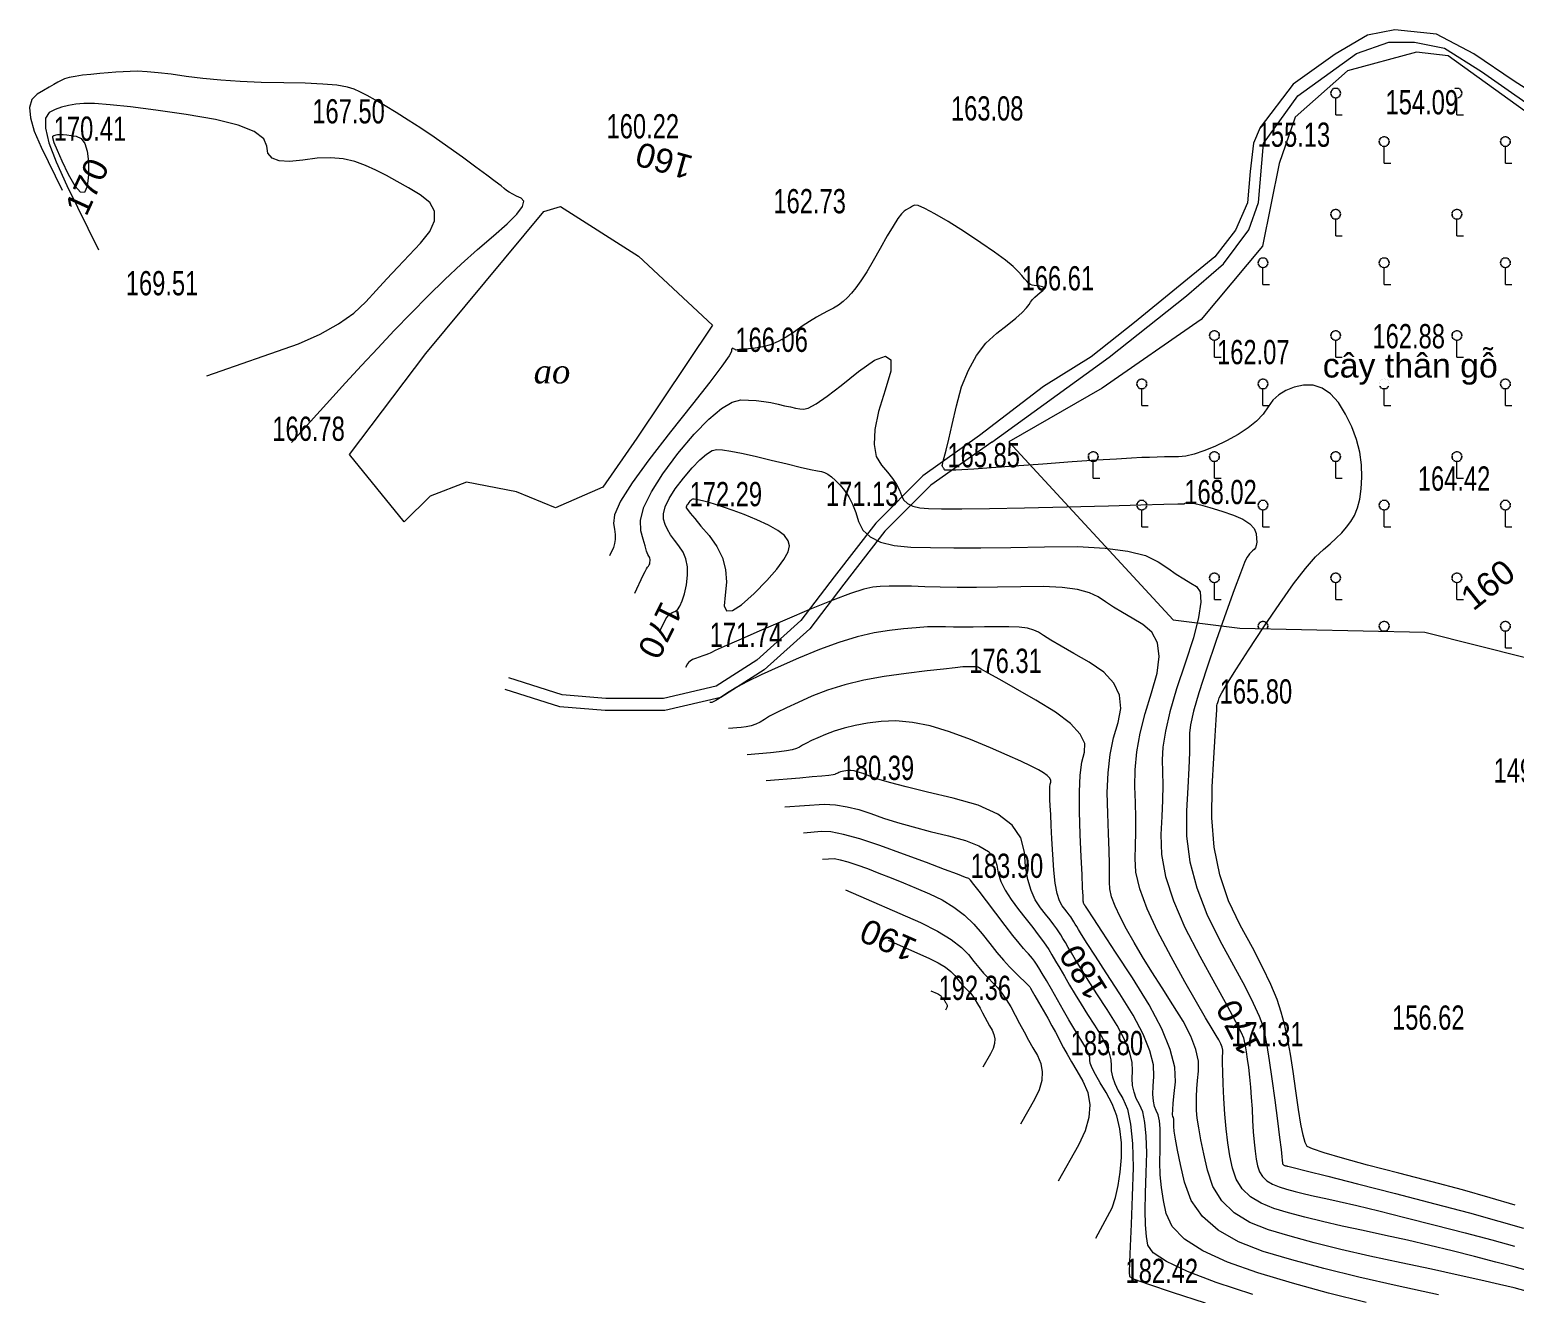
# Model space of a CAD drawing. Header units: metres. Extents: x 431006 to 434411, y 2469261 to 2473208.
# Drawn here: x 431750.5 to 431995.5, y 2471437.5 to 2471646.1 of the extents above; entities that cross this region are included whole.
import ezdxf
from ezdxf.enums import TextEntityAlignment as Align

# ---------------------------------------------------------------- set-up
doc = ezdxf.new("R2010")
doc.units = ezdxf.units.M
doc.header["$MEASUREMENT"] = 0
for name, color, linetype, lineweight in [('1', 8, 'Continuous', 18), ('CAO DO', 8, 'Continuous', 18), ('duong be tong-ks', 8, 'Continuous', 18), ('ghi chu-ks', 8, 'Continuous', 18), ('mat nuoc-ks', 8, 'DUONG_MEP_NUOC', 18), ('MH_DongMuc', 8, 'Continuous', 18), ('MH_DongMuc_Con', 8, 'Continuous', 18), ('ranh gioi thuc vat-ks', 8, 'RAO_T_VAT', 18), ('thuc vat-ks', 8, 'Continuous', 18)]:
    doc.layers.add(name, color=color, linetype=linetype, lineweight=lineweight)
doc.styles.add('AO', font='')
doc.styles.add('ks_ten cong trinh', font='')
doc.styles.get("Standard").update_dxf_attribs({"font": 'arial.ttf'})
doc.styles.get('AO').set_extended_font_data('.VnTime', italic=True)
doc.styles.get('ks_ten cong trinh').set_extended_font_data('.VnArial')
doc.linetypes.add('DUONG_MEP_NUOC', pattern='A,0.2,[130,ltypeshp.shx,S=0.15,R=0,X=0,Y=0.15],0.05,[130,ltypeshp.shx,S=0.15,R=0,X=0,Y=0.15],1', length=1.25)
doc.linetypes.add('RAO_T_VAT', pattern='A,0,[133,ltypeshp.shx,S=0.34,R=0,X=-0.17,Y=0],-2,[133,ltypeshp.shx,S=0.08,R=0,X=0,Y=0],-1.5,[133,ltypeshp.shx,S=0.08,R=0,X=0,Y=0],-1.5,[133,ltypeshp.shx,S=0.08,R=0,X=0,Y=0],-2', length=7)

msp = doc.modelspace()

# ---------------------------------------------------------------- hatches: boundary and pattern name
at = {"layer": 'thuc vat-ks'}
h = msp.add_hatch(dxfattribs=at)
h.set_pattern_fill('217B', color=9, scale=20, style=0, pattern_type=2)
h.set_pattern_definition([(0, (14.8, 7.6), (0, 20), [0, -20]), (0, (14.76, 7.848), (0, 20), [0, -20]), (0, (14.648, 8.07), (0, 20), [0, -20]), (0, (14.47, 8.248), (0, 20), [0, -20]), (0, (14.248, 8.36), (0, 20), [0, -20]), (0, (14, 8.4), (0, 20), [0, -20]), (0, (13.752, 8.36), (0, 20), [0, -20]), (0, (13.53, 8.248), (0, 20), [0, -20]), (0, (13.352, 8.07), (0, 20), [0, -20]), (0, (13.24, 7.848), (0, 20), [0, -20]), (0, (13.2, 7.6), (0, 20), [0, -20]), (0, (13.24, 7.352), (0, 20), [0, -20]), (0, (13.352, 7.13), (0, 20), [0, -20]), (0, (13.53, 6.952), (0, 20), [0, -20]), (0, (13.752, 6.84), (0, 20), [0, -20]), (0, (14, 6.8), (0, 20), [0, -20]), (0, (14.248, 6.84), (0, 20), [0, -20]), (0, (14.47, 6.952), (0, 20), [0, -20]), (0, (14.648, 7.13), (0, 20), [0, -20]), (0, (14.76, 7.352), (0, 20), [0, -20]), (0, (6.76, 15.352), (0, 20), [0, -20]), (0, (6.648, 15.13), (0, 20), [0, -20]), (0, (6.47, 14.952), (0, 20), [0, -20]), (0, (6.248, 14.84), (0, 20), [0, -20]), (0, (6, 14.8), (0, 20), [0, -20]), (0, (5.752, 14.84), (0, 20), [0, -20]), (0, (5.53, 14.952), (0, 20), [0, -20]), (0, (5.352, 15.13), (0, 20), [0, -20]), (0, (5.24, 15.352), (0, 20), [0, -20]), (0, (5.2, 15.6), (0, 20), [0, -20]), (0, (5.24, 15.848), (0, 20), [0, -20]), (0, (5.352, 16.07), (0, 20), [0, -20]), (0, (5.53, 16.248), (0, 20), [0, -20]), (0, (5.752, 16.36), (0, 20), [0, -20]), (0, (6, 16.4), (0, 20), [0, -20]), (0, (6.248, 16.36), (0, 20), [0, -20]), (0, (6.47, 16.248), (0, 20), [0, -20]), (0, (6.648, 16.07), (0, 20), [0, -20]), (0, (6.76, 15.848), (0, 20), [0, -20]), (0, (6.8, 15.6), (0, 20), [0, -20]), (0, (14, 4), (0, 20), [1.086, -18.914]), (0, (6, 12), (0, 20), [1.086, -18.914]), (90, (14, 4), (-20, 1e-15), [2.8, -17.2]), (90, (6, 12), (-20, 1e-15), [2.8, -17.2])])
h.paths.add_polyline_path([(431912.11, 2471578.03), (431939.18, 2471548.64), (431950.19, 2471547.3), (431980.72, 2471546.63), (431997.56, 2471542.36), (432011.04, 2471543.49), (432025.41, 2471554.92), (432032.59, 2471563.67), (432035.29, 2471574.66), (432034.62, 2471580.49), (432022.94, 2471589.46), (432021.43, 2471591.1), (432024.47, 2471594.6), (432034.19, 2471595.84), (432039.63, 2471598.71), (432043.2, 2471604.77), (432045.86, 2471616.93), (432044.09, 2471621.47), (432037.4, 2471622.68), (432025.66, 2471622.24), (432015.9, 2471622.79), (432006.02, 2471626.29), (431984.56, 2471641.75), (431979.36, 2471642.36), (431967.94, 2471639.25), (431959.33, 2471631.59), (431956.7, 2471623.98), (431953.93, 2471610.3), (431943.81, 2471598.22), (431927.47, 2471586.88)])

# ---------------------------------------------------------------- linework, layer by layer
at = {"layer": 'duong be tong-ks', "color": 9, "linetype": 'Continuous', "lineweight": 0}
for points in [[(432006, 2471630.85), (431995.44, 2471637.58), (431988.82, 2471642.08), (431982.62, 2471645.29), (431975.76, 2471646.05), (431971.27, 2471645.14), (431965.94, 2471642.01), (431958.98, 2471637.06), (431953.53, 2471629.9), (431952.44, 2471627.33), (431951.91, 2471622.65), (431951.45, 2471617.46), (431949.49, 2471612.97), (431946.05, 2471608.58), (431932.81, 2471597.72), (431925.67, 2471592.06), (431917.8, 2471587.15), (431907.25, 2471579.08)], [(431909.26, 2471577.98), (431928.64, 2471591.98), (431941.41, 2471602.1), (431947.52, 2471607.41), (431951.71, 2471613.01), (431953.3, 2471617.54), (431954.09, 2471627.27), (431959.76, 2471635.11), (431969.44, 2471642.12), (431974.77, 2471643.99), (431979.02, 2471643.99), (431983.95, 2471642.99), (431990.08, 2471639.14), (432001.8, 2471630.97)], [(431909.26, 2471577.98), (431899.19, 2471570.9), (431891.65, 2471563.28), (431884.84, 2471554.56), (431879.24, 2471547.17), (431871.72, 2471540.37), (431864.57, 2471535.85), (431855.33, 2471533.68), (431845.51, 2471533.68), (431837.98, 2471534.3), (431829, 2471537.15)], [(431907.25, 2471579.08), (431897.9, 2471572.44), (431890.15, 2471564.61), (431883.26, 2471555.77), (431877.76, 2471548.52), (431870.51, 2471541.97), (431863.79, 2471537.72), (431855.1, 2471535.68), (431845.6, 2471535.68), (431838.37, 2471536.28), (431829.61, 2471539.05)]]:
    msp.add_lwpolyline(points, dxfattribs=at)
at = {"layer": 'mat nuoc-ks', "color": 9, "linetype": 'Continuous', "lineweight": 0}
msp.add_lwpolyline([(431803.3, 2471575.91), (431815.91, 2471592.62), (431835.37, 2471616.04), (431838.11, 2471616.86), (431850.99, 2471608.65), (431863.19, 2471597.28), (431850.72, 2471578.65), (431845.1, 2471570.57), (431837.28, 2471567.14), (431830.84, 2471569.75), (431822.62, 2471571.39), (431816.59, 2471569.06), (431812.34, 2471564.82)], close=True, dxfattribs=at)
at = {"layer": 'MH_DongMuc', "color": 9, "lineweight": 0}
for points, elevation in [([(431760, 2471620.16), (431759.56, 2471619.2), (431758.91, 2471619.22), (431758.04, 2471620.21), (431756.96, 2471622.17), (431755.9, 2471624.37), (431755.12, 2471626.11), (431754.6, 2471627.38), (431754.35, 2471628.18), (431754.37, 2471628.5), (431754.54, 2471628.59), (431754.72, 2471628.66), (431754.91, 2471628.71), (431755.12, 2471628.74), (431755.34, 2471628.76), (431755.64, 2471628.76), (431756.08, 2471628.73), (431756.66, 2471628.67), (431757.37, 2471628.58), (431758.22, 2471628.45), (431759.04, 2471628.09), (431759.64, 2471627.27), (431760.04, 2471626), (431760.24, 2471624.27), (431760.22, 2471622.09), (431760, 2471620.16)], 170), ([(431854.57, 2471546.9), (431855.5, 2471548.82), (431855.82, 2471549.25), (431856.17, 2471549.6), (431856.56, 2471549.86), (431856.98, 2471550.04), (431857.41, 2471550.32), (431857.82, 2471550.91), (431858.2, 2471551.79), (431858.55, 2471552.96), (431858.88, 2471554.44), (431859.08, 2471556), (431859.06, 2471557.42), (431858.81, 2471558.7), (431858.35, 2471559.84), (431857.66, 2471560.85), (431856.91, 2471561.77), (431856.29, 2471562.68), (431855.78, 2471563.56), (431855.4, 2471564.41), (431855.13, 2471565.25), (431855.09, 2471566.17), (431855.39, 2471567.32), (431856.05, 2471568.68), (431857.05, 2471570.25), (431858.39, 2471572.03), (431859.83, 2471573.74), (431861.1, 2471575.06), (431862.21, 2471576.01), (431863.15, 2471576.58), (431863.93, 2471576.77), (431864.84, 2471576.7), (431866.19, 2471576.49), (431867.98, 2471576.14), (431870.21, 2471575.65), (431872.88, 2471575.01), (431875.52, 2471574.37), (431877.67, 2471573.86), (431879.34, 2471573.48), (431880.52, 2471573.24), (431881.2, 2471573.12), (431881.68, 2471572.99), (431882.22, 2471572.71), (431882.83, 2471572.26), (431883.51, 2471571.66), (431884.25, 2471570.9), (431884.99, 2471569.99), (431885.66, 2471568.93), (431886.27, 2471567.73), (431886.82, 2471566.38), (431887.3, 2471564.89), (431888, 2471563.47), (431889.21, 2471562.33), (431890.93, 2471561.49), (431893.16, 2471560.93), (431895.9, 2471560.66), (431899.18, 2471560.57), (431903.02, 2471560.52), (431907.44, 2471560.54), (431912.42, 2471560.6), (431917.97, 2471560.72), (431923.39, 2471560.74), (431927.97, 2471560.5), (431931.72, 2471560), (431934.64, 2471559.25), (431936.72, 2471558.23), (431938.3, 2471557.15), (431939.72, 2471556.2), (431940.98, 2471555.39), (431942.09, 2471554.7), (431943.03, 2471554.15), (431943.65, 2471553.25), (431943.77, 2471551.54), (431943.4, 2471549.01), (431942.54, 2471545.67), (431941.19, 2471541.52), (431939.76, 2471537.24), (431938.66, 2471533.49), (431937.91, 2471530.3), (431937.49, 2471527.65), (431937.4, 2471525.54), (431937.46, 2471523.58), (431937.47, 2471521.37), (431937.42, 2471518.9), (431937.31, 2471516.18), (431937.15, 2471513.2), (431937.26, 2471509.92), (431937.95, 2471506.27), (431939.24, 2471502.25), (431941.11, 2471497.87), (431943.58, 2471493.13), (431946.07, 2471488.64), (431948.04, 2471485.06), (431949.49, 2471482.36), (431950.41, 2471480.56), (431950.8, 2471479.65), (431950.94, 2471479.09), (431951.09, 2471478.32), (431951.25, 2471477.33), (431951.43, 2471476.14), (431951.61, 2471474.74), (431951.79, 2471473.18), (431951.95, 2471471.54), (431952.09, 2471469.79), (431952.21, 2471467.95), (431952.31, 2471466.02), (431952.42, 2471464.14), (431952.55, 2471462.45), (431952.71, 2471460.95), (431952.9, 2471459.64), (431953.12, 2471458.53), (431953.45, 2471457.57), (431953.96, 2471456.75), (431954.67, 2471456.06), (431955.58, 2471455.5), (431956.67, 2471455.06), (431957.92, 2471454.69), (431959.32, 2471454.32), (431960.86, 2471453.93), (431962.54, 2471453.55), (431964.36, 2471453.15), (431966.59, 2471452.66), (431969.51, 2471451.97), (431973.12, 2471451.09), (431977.41, 2471450.02), (431982.4, 2471448.75), (431987.4, 2471447.46), (431991.77, 2471446.3), (431995.51, 2471445.27)], 170), ([(431952.32, 2471437.31), (431946.31, 2471439.29), (431941.57, 2471441.09), (431938.11, 2471442.72), (431935.92, 2471444.18), (431935.01, 2471445.46), (431934.78, 2471446.89), (431934.64, 2471448.8), (431934.58, 2471451.18), (431934.62, 2471454.04), (431934.74, 2471457.37), (431934.83, 2471460.67), (431934.77, 2471463.45), (431934.55, 2471465.7), (431934.18, 2471467.44), (431933.65, 2471468.64), (431933.12, 2471469.62), (431932.74, 2471470.67), (431932.51, 2471471.78), (431932.43, 2471472.95), (431932.5, 2471474.19), (431932.45, 2471475.62), (431932.01, 2471477.35), (431931.17, 2471479.37), (431929.94, 2471481.7), (431928.31, 2471484.34), (431926.62, 2471486.94), (431925.18, 2471489.17), (431924, 2471491.04), (431923.08, 2471492.54), (431922.41, 2471493.68), (431921.9, 2471494.58), (431921.43, 2471495.38), (431921.02, 2471496.07), (431920.65, 2471496.67), (431920.33, 2471497.16), (431919.98, 2471497.67), (431919.5, 2471498.32), (431918.89, 2471499.12), (431918.15, 2471500.05), (431917.29, 2471501.13), (431916.44, 2471502.41), (431915.76, 2471503.97), (431915.23, 2471505.8), (431914.86, 2471507.91), (431914.65, 2471510.3), (431914.08, 2471512.68), (431912.61, 2471514.76), (431910.26, 2471516.55), (431907.02, 2471518.04), (431902.89, 2471519.24), (431898.67, 2471520.23), (431895.17, 2471521.09), (431892.39, 2471521.82), (431890.32, 2471522.42), (431888.98, 2471522.89), (431888.05, 2471523.26), (431887.25, 2471523.53), (431886.57, 2471523.71), (431886, 2471523.8), (431885.56, 2471523.8), (431885.2, 2471523.75), (431884.87, 2471523.69), (431884.57, 2471523.62), (431884.3, 2471523.54), (431884.06, 2471523.45), (431883.86, 2471523.36), (431883.69, 2471523.28), (431883.55, 2471523.21), (431883.44, 2471523.16), (431883.37, 2471523.11), (431883.09, 2471523.05), (431882.38, 2471522.97), (431881.23, 2471522.86), (431879.64, 2471522.71), (431877.62, 2471522.54), (431872.03, 2471522.07)], 180), ([(431892.18, 2471495.76), (431898.89, 2471492.83), (431900.4, 2471492.04), (431901.62, 2471491.31), (431902.54, 2471490.61), (431903.16, 2471489.96), (431903.63, 2471489.36), (431904.08, 2471488.8), (431904.52, 2471488.3), (431904.94, 2471487.84), (431905.35, 2471487.44), (431905.74, 2471487.02), (431906.14, 2471486.52), (431906.54, 2471485.95), (431906.94, 2471485.29), (431907.33, 2471484.56), (431907.73, 2471483.8), (431908.13, 2471483.05), (431908.53, 2471482.33), (431908.92, 2471481.62), (431909.32, 2471480.93), (431909.63, 2471480.23), (431909.76, 2471479.49), (431909.71, 2471478.71), (431909.48, 2471477.89), (431909.07, 2471477.02), (431907.82, 2471474.81)], 190)]:
    msp.add_lwpolyline(points, dxfattribs=dict(at, elevation=elevation))
at = {"layer": 'MH_DongMuc_Con', "color": 9, "lineweight": 0}
for points, elevation in [([(431793.71, 2471577.9), (431802.66, 2471587.78), (431805.29, 2471590.63), (431807.96, 2471593.5), (431810.69, 2471596.38), (431813.47, 2471599.29), (431816.26, 2471602.13), (431819.01, 2471604.82), (431821.72, 2471607.36), (431824.4, 2471609.75), (431827.04, 2471612), (431829.32, 2471613.99), (431830.91, 2471615.61), (431831.83, 2471616.86), (431832.07, 2471617.74), (431831.62, 2471618.25), (431830.88, 2471618.58), (431830.23, 2471618.9), (431829.67, 2471619.22), (431829.21, 2471619.53), (431828.84, 2471619.83), (431828.3, 2471620.28), (431827.35, 2471621.02), (431825.96, 2471622.05), (431824.16, 2471623.38), (431821.93, 2471625), (431819.54, 2471626.71), (431817.25, 2471628.29), (431815.06, 2471629.77), (431812.98, 2471631.12), (431810.99, 2471632.36), (431809.17, 2471633.46), (431807.57, 2471634.4), (431806.19, 2471635.17), (431805.03, 2471635.79), (431804.08, 2471636.25), (431802.95, 2471636.59), (431801.22, 2471636.87), (431798.89, 2471637.08), (431795.97, 2471637.22), (431792.44, 2471637.29), (431788.74, 2471637.36), (431785.27, 2471637.51), (431782.06, 2471637.72), (431779.08, 2471638), (431776.35, 2471638.35), (431773.89, 2471638.69), (431771.74, 2471638.94), (431769.89, 2471639.1), (431768.34, 2471639.18), (431767.1, 2471639.17), (431765.97, 2471639.1), (431764.76, 2471639.02), (431763.47, 2471638.92), (431762.09, 2471638.81), (431760.64, 2471638.68), (431759.24, 2471638.52), (431758.06, 2471638.35), (431757.07, 2471638.15), (431756.29, 2471637.92), (431755.72, 2471637.67), (431755.18, 2471637.38), (431754.52, 2471637), (431753.73, 2471636.54), (431752.81, 2471636.01), (431751.76, 2471635.4), (431750.9, 2471634.53), (431750.53, 2471633.22), (431750.67, 2471631.48), (431751.3, 2471629.3), (431752.44, 2471626.68), (431755.89, 2471619.58)], 166), ([(431779.77, 2471588.92), (431794.87, 2471594.21), (431798.45, 2471595.82), (431801.5, 2471597.51), (431804, 2471599.27), (431805.97, 2471601.11), (431807.69, 2471603), (431809.45, 2471604.91), (431811.27, 2471606.85), (431813.13, 2471608.82), (431815.03, 2471610.81), (431816.57, 2471612.73), (431817.34, 2471614.49), (431817.32, 2471616.09), (431816.54, 2471617.52), (431814.98, 2471618.79), (431813.05, 2471619.94), (431811.19, 2471621), (431809.38, 2471621.97), (431807.62, 2471622.86), (431805.92, 2471623.66), (431804.17, 2471624.3), (431802.26, 2471624.71), (431800.2, 2471624.89), (431797.99, 2471624.83), (431795.61, 2471624.53), (431793.42, 2471624.3), (431791.72, 2471624.41), (431790.53, 2471624.86), (431789.84, 2471625.66), (431789.65, 2471626.8), (431789.17, 2471628.06), (431787.59, 2471629.22), (431784.93, 2471630.28), (431781.18, 2471631.23), (431776.34, 2471632.07), (431771.36, 2471632.78), (431767.18, 2471633.31), (431763.8, 2471633.67), (431761.23, 2471633.86), (431759.46, 2471633.88), (431758.14, 2471633.76), (431756.92, 2471633.55), (431755.78, 2471633.25), (431754.73, 2471632.85), (431753.77, 2471632.36), (431753.15, 2471631.45), (431753.14, 2471629.8), (431753.72, 2471627.4), (431754.9, 2471624.25), (431756.68, 2471620.36), (431761.87, 2471609.69)], 168), ([(431995.64, 2471452.05), (431991.52, 2471453.26), (431986.94, 2471454.55), (431981.91, 2471455.9), (431976.42, 2471457.33), (431971.24, 2471458.67), (431967.15, 2471459.79), (431964.12, 2471460.67), (431962.18, 2471461.33), (431961.31, 2471461.75), (431960.98, 2471462.36), (431960.62, 2471463.58), (431960.24, 2471465.41), (431959.85, 2471467.84), (431959.43, 2471470.89), (431958.99, 2471474.08), (431958.53, 2471476.98), (431958.05, 2471479.59), (431957.55, 2471481.89), (431957.03, 2471483.9), (431956.34, 2471485.97), (431955.31, 2471488.44), (431953.96, 2471491.31), (431952.28, 2471494.59), (431950.27, 2471498.27), (431948.34, 2471502.29), (431946.92, 2471506.58), (431945.99, 2471511.14), (431945.56, 2471515.97), (431945.63, 2471521.07), (431945.91, 2471525.79), (431946.13, 2471529.49), (431946.29, 2471532.15), (431946.38, 2471533.78), (431946.41, 2471534.38), (431946.43, 2471534.51), (431946.47, 2471534.71), (431946.55, 2471534.99), (431946.67, 2471535.35), (431946.81, 2471535.78), (431947.24, 2471536.62), (431948.19, 2471538.21), (431949.66, 2471540.55), (431951.65, 2471543.64), (431954.17, 2471547.47), (431956.78, 2471551.35), (431959.07, 2471554.57), (431961.04, 2471557.13), (431962.68, 2471559.04), (431963.99, 2471560.28), (431965.1, 2471561.2), (431966.11, 2471562.12), (431967.01, 2471563.03), (431967.82, 2471563.95), (431968.53, 2471564.86), (431969.12, 2471565.88), (431969.61, 2471567.12), (431969.97, 2471568.59), (431970.21, 2471570.28), (431970.34, 2471572.2), (431970.29, 2471574.24), (431969.99, 2471576.3), (431969.45, 2471578.39), (431968.67, 2471580.49), (431967.65, 2471582.62), (431966.46, 2471584.52), (431965.17, 2471585.95), (431963.78, 2471586.9), (431962.28, 2471587.37), (431960.69, 2471587.37), (431959.14, 2471587.03), (431957.79, 2471586.5), (431956.62, 2471585.79), (431955.65, 2471584.88), (431954.87, 2471583.79), (431954.05, 2471582.61), (431952.96, 2471581.46), (431951.59, 2471580.35), (431949.94, 2471579.26), (431948.02, 2471578.2), (431946.05, 2471577.26), (431944.28, 2471576.53), (431942.69, 2471576), (431941.29, 2471575.68), (431940.08, 2471575.56), (431938.95, 2471575.55), (431937.77, 2471575.53), (431936.56, 2471575.5), (431935.31, 2471575.46), (431934.01, 2471575.42), (431932.31, 2471575.34), (431929.83, 2471575.19), (431926.57, 2471574.98), (431922.53, 2471574.7), (431917.71, 2471574.35), (431912.97, 2471574.01), (431909.16, 2471573.73), (431906.29, 2471573.54), (431904.35, 2471573.41), (431903.35, 2471573.36), (431902.85, 2471573.35), (431902.45, 2471573.34), (431902.12, 2471573.34), (431901.88, 2471573.34), (431901.73, 2471573.34), (431901.63, 2471573.35), (431901.55, 2471573.37), (431901.49, 2471573.4), (431901.44, 2471573.44), (431901.42, 2471573.5), (431901.4, 2471573.56), (431901.36, 2471573.62), (431901.31, 2471573.69), (431901.26, 2471573.77), (431901.18, 2471573.85), (431901.13, 2471573.95), (431901.11, 2471574.1), (431901.12, 2471574.3), (431901.17, 2471574.54), (431901.26, 2471574.82), (431901.44, 2471575.43), (431901.74, 2471576.65), (431902.18, 2471578.47), (431902.74, 2471580.91), (431903.43, 2471583.95), (431904.3, 2471587.11), (431905.41, 2471589.88), (431906.74, 2471592.28), (431908.29, 2471594.3), (431910.08, 2471595.94), (431911.82, 2471597.29), (431913.22, 2471598.43), (431914.29, 2471599.38), (431915.02, 2471600.12), (431915.42, 2471600.67), (431915.68, 2471601.1), (431915.99, 2471601.52), (431916.36, 2471601.92), (431916.79, 2471602.31), (431917.27, 2471602.68), (431917.67, 2471603.02), (431917.86, 2471603.29), (431917.85, 2471603.49), (431917.62, 2471603.63), (431917.19, 2471603.71), (431916.7, 2471603.76), (431916.28, 2471603.83), (431915.94, 2471603.9), (431915.68, 2471603.98), (431915.5, 2471604.08), (431915.32, 2471604.24), (431915.04, 2471604.53), (431914.67, 2471604.93), (431914.21, 2471605.46), (431913.66, 2471606.11), (431912.82, 2471606.95), (431911.52, 2471608.02), (431909.74, 2471609.33), (431907.49, 2471610.89), (431904.76, 2471612.68), (431902.06, 2471614.39), (431899.89, 2471615.68), (431898.24, 2471616.56), (431897.12, 2471617.02), (431896.52, 2471617.07), (431896.19, 2471616.9), (431895.85, 2471616.72), (431895.51, 2471616.53), (431895.17, 2471616.33), (431894.82, 2471616.11), (431894.39, 2471615.68), (431893.78, 2471614.86), (431892.99, 2471613.63), (431892.02, 2471612), (431890.87, 2471609.96), (431889.7, 2471607.88), (431888.64, 2471606.09), (431887.69, 2471604.61), (431886.86, 2471603.42), (431886.15, 2471602.54), (431885.47, 2471601.83), (431884.75, 2471601.19), (431883.98, 2471600.61), (431883.16, 2471600.1), (431882.3, 2471599.65), (431881.36, 2471599.18), (431880.34, 2471598.59), (431879.22, 2471597.9), (431878.01, 2471597.1), (431876.7, 2471596.18), (431875.36, 2471595.3), (431874.05, 2471594.59), (431872.76, 2471594.05), (431871.49, 2471593.68), (431870.25, 2471593.48), (431869.15, 2471593.38), (431868.28, 2471593.3), (431867.65, 2471593.24), (431867.26, 2471593.2), (431867.11, 2471593.18), (431867.07, 2471593.18), (431867.01, 2471593.2), (431866.92, 2471593.25), (431866.81, 2471593.31), (431866.68, 2471593.4), (431866.55, 2471593.46), (431866.45, 2471593.45), (431866.39, 2471593.36), (431866.35, 2471593.2), (431866.34, 2471592.96), (431865.95, 2471592.21), (431864.74, 2471590.51), (431862.73, 2471587.86), (431859.91, 2471584.25), (431856.28, 2471579.7), (431852.67, 2471575.07), (431849.93, 2471571.24), (431848.04, 2471568.22), (431847.01, 2471565.99), (431846.85, 2471564.57), (431847.05, 2471563.6), (431847.16, 2471562.72), (431847.16, 2471561.92), (431847.05, 2471561.22), (431846.84, 2471560.61), (431846.18, 2471559.19)], 166), ([(431850.37, 2471553.05), (431851.76, 2471556.01), (431852.07, 2471556.63), (431852.31, 2471557.07), (431852.48, 2471557.35), (431852.58, 2471557.45), (431852.65, 2471557.5), (431852.71, 2471557.59), (431852.77, 2471557.73), (431852.83, 2471557.91), (431852.88, 2471558.14), (431852.91, 2471558.39), (431852.91, 2471558.61), (431852.87, 2471558.81), (431852.79, 2471558.99), (431852.69, 2471559.15), (431852.53, 2471559.44), (431852.33, 2471560), (431852.07, 2471560.84), (431851.75, 2471561.96), (431851.38, 2471563.36), (431851.31, 2471565.1), (431851.89, 2471567.24), (431853.11, 2471569.79), (431854.98, 2471572.73), (431857.5, 2471576.08), (431860.19, 2471579.27), (431862.58, 2471581.75), (431864.65, 2471583.53), (431866.41, 2471584.59), (431867.87, 2471584.95), (431869.15, 2471584.92), (431870.41, 2471584.84), (431871.64, 2471584.7), (431872.83, 2471584.51), (431874, 2471584.25), (431875.09, 2471583.99), (431876.06, 2471583.78), (431876.9, 2471583.61), (431877.61, 2471583.48), (431878.2, 2471583.4), (431878.99, 2471583.6), (431880.29, 2471584.32), (431882.11, 2471585.56), (431884.44, 2471587.33), (431887.29, 2471589.61), (431889.94, 2471591.52), (431891.71, 2471592.17), (431892.59, 2471591.55), (431892.59, 2471589.68), (431891.69, 2471586.54), (431890.59, 2471583.03), (431889.98, 2471580.04), (431889.85, 2471577.57), (431890.21, 2471575.61), (431891.06, 2471574.17), (431892.06, 2471573.03), (431892.89, 2471571.96), (431893.55, 2471570.96), (431894.04, 2471570.04), (431894.36, 2471569.19), (431894.72, 2471568.45), (431895.35, 2471567.87), (431896.24, 2471567.43), (431897.4, 2471567.14), (431898.82, 2471567), (431900.97, 2471566.96), (431904.34, 2471566.98), (431908.91, 2471567.04), (431914.69, 2471567.16), (431921.67, 2471567.32), (431928.51, 2471567.49), (431933.84, 2471567.63), (431937.66, 2471567.73), (431939.98, 2471567.79), (431940.78, 2471567.81), (431940.83, 2471567.82), (431940.88, 2471567.82), (431940.91, 2471567.82), (431940.94, 2471567.82), (431940.95, 2471567.82), (431940.97, 2471567.82), (431940.98, 2471567.82), (431940.99, 2471567.82), (431941.01, 2471567.82), (431941.02, 2471567.82), (431941.04, 2471567.83), (431941.1, 2471567.86), (431941.18, 2471567.89), (431941.29, 2471567.95), (431941.43, 2471568.02), (431941.78, 2471568.03), (431942.54, 2471567.89), (431943.69, 2471567.61), (431945.25, 2471567.18), (431947.21, 2471566.61), (431949.16, 2471565.95), (431950.71, 2471565.24), (431951.85, 2471564.5), (431952.57, 2471563.71), (431952.9, 2471562.88), (431952.97, 2471562.09), (431952.98, 2471561.44), (431952.91, 2471560.91), (431952.76, 2471560.51), (431952.54, 2471560.24), (431952.29, 2471560.02), (431952.04, 2471559.78), (431951.81, 2471559.52), (431951.58, 2471559.23), (431951.36, 2471558.92), (431950.99, 2471558.12), (431950.3, 2471556.35), (431949.29, 2471553.61), (431947.96, 2471549.91), (431946.31, 2471545.24), (431944.69, 2471540.51), (431943.44, 2471536.61), (431942.56, 2471533.56), (431942.05, 2471531.34), (431941.91, 2471529.96), (431941.92, 2471528.68), (431941.88, 2471526.76), (431941.78, 2471524.19), (431941.61, 2471520.99), (431941.39, 2471517.14), (431941.41, 2471512.94), (431941.97, 2471508.7), (431943.08, 2471504.42), (431944.73, 2471500.08), (431946.92, 2471495.7), (431949.18, 2471491.62), (431951, 2471488.18), (431952.4, 2471485.4), (431953.37, 2471483.26), (431953.92, 2471481.78), (431954.26, 2471480.35), (431954.64, 2471478.4), (431955.05, 2471475.92), (431955.49, 2471472.91), (431955.96, 2471469.38), (431956.4, 2471465.94), (431956.74, 2471463.23), (431956.99, 2471461.25), (431957.14, 2471460), (431957.19, 2471459.48), (431957.2, 2471459.33), (431957.21, 2471459.2), (431957.22, 2471459.08), (431957.24, 2471458.98), (431957.25, 2471458.89), (431957.28, 2471458.81), (431957.32, 2471458.75), (431957.38, 2471458.69), (431957.45, 2471458.65), (431957.54, 2471458.61), (431957.64, 2471458.58), (431957.75, 2471458.56), (431957.87, 2471458.52), (431958, 2471458.49), (431958.14, 2471458.46), (431958.97, 2471458.26), (431961.16, 2471457.7), (431964.7, 2471456.8), (431969.61, 2471455.55), (431975.87, 2471453.95), (431982.39, 2471452.26), (431988.08, 2471450.75), (431992.95, 2471449.41), (431996.98, 2471448.25)], 168), ([(431859.11, 2471567.76), (431858.98, 2471567.56), (431858.9, 2471567.39), (431858.86, 2471567.25), (431858.87, 2471567.13), (431859.04, 2471566.86), (431859.5, 2471566.27), (431860.25, 2471565.35), (431861.29, 2471564.11), (431862.63, 2471562.55), (431863.91, 2471560.77), (431864.82, 2471558.9), (431865.34, 2471556.94), (431865.49, 2471554.88), (431865.26, 2471552.72), (431865.11, 2471550.97), (431865.52, 2471550.12), (431866.48, 2471550.18), (431867.99, 2471551.13), (431870.06, 2471552.99), (431872.17, 2471555.15), (431873.81, 2471557.02), (431874.98, 2471558.59), (431875.69, 2471559.87), (431875.92, 2471560.86), (431875.7, 2471561.7), (431875.05, 2471562.55), (431873.96, 2471563.42), (431872.44, 2471564.29), (431870.48, 2471565.18), (431868.42, 2471566.01), (431866.6, 2471566.7), (431865.03, 2471567.27), (431863.7, 2471567.7), (431862.62, 2471568), (431861.74, 2471568.21), (431861.04, 2471568.38), (431860.51, 2471568.5), (431860.16, 2471568.57), (431859.99, 2471568.59), (431859.89, 2471568.57), (431859.77, 2471568.5), (431859.63, 2471568.37), (431859.47, 2471568.21), (431859.28, 2471567.99), (431859.11, 2471567.76)], 172), ([(431998.07, 2471441.13), (431995.46, 2471441.85), (431992.42, 2471442.66), (431988.93, 2471443.56), (431985.22, 2471444.49), (431981.54, 2471445.38), (431977.87, 2471446.24), (431974.21, 2471447.06), (431970.57, 2471447.84), (431967.08, 2471448.6), (431963.85, 2471449.34), (431960.9, 2471450.08), (431958.21, 2471450.8), (431955.8, 2471451.51), (431953.7, 2471452.35), (431951.97, 2471453.43), (431950.61, 2471454.76), (431949.61, 2471456.34), (431948.98, 2471458.17), (431948.56, 2471460.19), (431948.21, 2471462.35), (431947.93, 2471464.64), (431947.72, 2471467.07), (431947.57, 2471469.64), (431947.46, 2471472.05), (431947.4, 2471474.01), (431947.36, 2471475.52), (431947.36, 2471476.59), (431947.39, 2471477.2), (431947.38, 2471477.63), (431947.27, 2471478.13), (431947.05, 2471478.69), (431946.73, 2471479.32), (431946.3, 2471480.02), (431945.62, 2471481.12), (431944.54, 2471482.97), (431943.05, 2471485.57), (431941.15, 2471488.92), (431938.85, 2471493.01), (431936.61, 2471497.24), (431934.9, 2471500.97), (431933.71, 2471504.23), (431933.05, 2471506.99), (431932.91, 2471509.27), (431933.01, 2471511.37), (431933.06, 2471513.61), (431933.06, 2471515.98), (431933, 2471518.49), (431932.9, 2471521.12), (431932.91, 2471523.91), (431933.19, 2471526.85), (431933.74, 2471529.95), (431934.56, 2471533.2), (431935.65, 2471536.61), (431936.57, 2471539.86), (431936.88, 2471542.61), (431936.59, 2471544.86), (431935.7, 2471546.63), (431934.2, 2471547.9), (431932.46, 2471548.9), (431930.85, 2471549.85), (431929.38, 2471550.75), (431928.05, 2471551.61), (431926.84, 2471552.42), (431925.42, 2471553.11), (431923.43, 2471553.63), (431920.87, 2471553.97), (431917.74, 2471554.13), (431914.04, 2471554.12), (431910.22, 2471554.04), (431906.73, 2471553.99), (431903.57, 2471553.99), (431900.74, 2471554.03), (431898.24, 2471554.11), (431896.02, 2471554.18), (431894.06, 2471554.21), (431892.33, 2471554.19), (431890.86, 2471554.13), (431889.62, 2471554.02), (431888.16, 2471553.7), (431885.97, 2471552.99), (431883.07, 2471551.91), (431879.45, 2471550.45), (431875.12, 2471548.6), (431870.88, 2471546.76), (431867.55, 2471545.31), (431865.13, 2471544.24), (431863.62, 2471543.56), (431863.02, 2471543.26), (431862.81, 2471543.15), (431862.51, 2471543.02), (431862.11, 2471542.86), (431861.6, 2471542.69), (431860.99, 2471542.5), (431860.38, 2471542.29), (431859.89, 2471542.08), (431859.5, 2471541.85), (431859.22, 2471541.62), (431859.05, 2471541.38), (431858.76, 2471540.76)], 172), ([(431997.43, 2471437.86), (431995.46, 2471438.37), (431993.03, 2471438.96), (431989.95, 2471439.68), (431986.22, 2471440.51), (431981.83, 2471441.46), (431976.79, 2471442.53), (431971.62, 2471443.65), (431966.84, 2471444.75), (431962.47, 2471445.84), (431958.5, 2471446.91), (431954.93, 2471447.96), (431951.83, 2471449.19), (431949.27, 2471450.79), (431947.25, 2471452.76), (431945.77, 2471455.1), (431944.84, 2471457.8), (431944.24, 2471460.51), (431943.76, 2471462.85), (431943.41, 2471464.82), (431943.17, 2471466.42), (431943.07, 2471467.66), (431943.04, 2471468.76), (431943.06, 2471469.95), (431943.13, 2471471.25), (431943.24, 2471472.64), (431943.4, 2471474.13), (431943.37, 2471475.81), (431942.93, 2471477.74), (431942.09, 2471479.94), (431940.83, 2471482.41), (431939.16, 2471485.13), (431937.36, 2471487.92), (431935.69, 2471490.56), (431934.16, 2471493.05), (431932.76, 2471495.39), (431931.5, 2471497.59), (431930.44, 2471499.61), (431929.62, 2471501.39), (431929.05, 2471502.93), (431928.74, 2471504.25), (431928.67, 2471505.34), (431928.71, 2471506.57), (431928.7, 2471508.32), (431928.64, 2471510.59), (431928.54, 2471513.39), (431928.4, 2471516.7), (431928.33, 2471520.17), (431928.47, 2471523.4), (431928.81, 2471526.4), (431929.35, 2471529.16), (431930.1, 2471531.7), (431930.59, 2471534.04), (431930.36, 2471536.2), (431929.41, 2471538.19), (431927.75, 2471540.01), (431925.36, 2471541.66), (431922.83, 2471543.1), (431920.72, 2471544.32), (431919.04, 2471545.31), (431917.79, 2471546.07), (431916.97, 2471546.6), (431916.21, 2471546.97), (431915.14, 2471547.25), (431913.77, 2471547.43), (431912.09, 2471547.52), (431910.11, 2471547.51), (431908.06, 2471547.47), (431906.19, 2471547.45), (431904.49, 2471547.44), (431902.98, 2471547.46), (431901.64, 2471547.51), (431900.26, 2471547.52), (431898.66, 2471547.47), (431896.81, 2471547.35), (431894.72, 2471547.17), (431892.4, 2471546.91), (431889.84, 2471546.5), (431887.06, 2471545.83), (431884.05, 2471544.91), (431880.82, 2471543.74), (431877.36, 2471542.32), (431874.04, 2471540.85), (431871.24, 2471539.57), (431868.96, 2471538.45), (431867.19, 2471537.51), (431865.94, 2471536.75), (431865.03, 2471536.14), (431864.29, 2471535.66), (431863.72, 2471535.32), (431863.32, 2471535.11), (431863.09, 2471535.03), (431862.73, 2471535)], 174), ([(431983, 2471437.22), (431976.15, 2471438.7), (431969.84, 2471440.16), (431964.05, 2471441.6), (431958.79, 2471443.02), (431954.06, 2471444.41), (431949.97, 2471445.98), (431946.62, 2471447.9), (431944.03, 2471450.18), (431942.18, 2471452.82), (431941.08, 2471455.82), (431940.42, 2471458.73), (431939.92, 2471461.11), (431939.57, 2471462.95), (431939.37, 2471464.27), (431939.31, 2471465.05), (431939.33, 2471465.53), (431939.32, 2471465.93), (431939.29, 2471466.25), (431939.23, 2471466.5), (431939.16, 2471466.68), (431939.1, 2471467.02), (431939.12, 2471467.76), (431939.2, 2471468.9), (431939.35, 2471470.45), (431939.56, 2471472.4), (431939.48, 2471474.81), (431938.73, 2471477.73), (431937.31, 2471481.16), (431935.23, 2471485.1), (431932.48, 2471489.54), (431929.7, 2471493.78), (431927.54, 2471497.09), (431925.98, 2471499.46), (431925.04, 2471500.9), (431924.71, 2471501.41), (431924.69, 2471501.45), (431924.67, 2471501.48), (431924.65, 2471501.51), (431924.64, 2471501.54), (431924.62, 2471501.56), (431924.61, 2471501.58), (431924.59, 2471501.61), (431924.56, 2471501.65), (431924.53, 2471501.69), (431924.49, 2471501.73), (431924.45, 2471501.8), (431924.42, 2471501.91), (431924.39, 2471502.05), (431924.37, 2471502.22), (431924.36, 2471502.44), (431924.33, 2471503.06), (431924.26, 2471504.44), (431924.16, 2471506.6), (431924.02, 2471509.52), (431923.85, 2471513.21), (431923.72, 2471517.02), (431923.73, 2471520.28), (431923.87, 2471522.99), (431924.15, 2471525.17), (431924.56, 2471526.79), (431924.62, 2471528.22), (431923.84, 2471529.8), (431922.24, 2471531.52), (431919.8, 2471533.39), (431916.52, 2471535.41), (431913.2, 2471537.3), (431910.59, 2471538.78), (431908.7, 2471539.86), (431907.54, 2471540.52), (431907.1, 2471540.78), (431907, 2471540.83), (431906.85, 2471540.87), (431906.67, 2471540.9), (431906.44, 2471540.91), (431906.17, 2471540.91), (431905.9, 2471540.9), (431905.65, 2471540.9), (431905.42, 2471540.9), (431905.21, 2471540.9), (431905.03, 2471540.91), (431904.51, 2471540.87), (431903.25, 2471540.74), (431901.28, 2471540.52), (431898.59, 2471540.21), (431895.17, 2471539.81), (431891.53, 2471539.3), (431888.15, 2471538.67), (431885.03, 2471537.91), (431882.18, 2471537.03), (431879.59, 2471536.03), (431877.32, 2471535.02), (431875.39, 2471534.14), (431873.82, 2471533.37), (431872.61, 2471532.73), (431871.75, 2471532.2), (431871.05, 2471531.78), (431870.32, 2471531.43), (431869.56, 2471531.16), (431868.76, 2471530.97), (431867.94, 2471530.86), (431865.83, 2471530.69)], 176), ([(431971.02, 2471435.95), (431964.82, 2471437.53), (431958.88, 2471439.17), (431953.19, 2471440.86), (431948.14, 2471442.63), (431944.1, 2471444.49), (431941.07, 2471446.45), (431939.05, 2471448.5), (431938.04, 2471450.64), (431937.6, 2471452.81), (431937.28, 2471454.96), (431937.08, 2471457.07), (431936.99, 2471459.15), (431937.03, 2471461.21), (431937.08, 2471463.1), (431937.04, 2471464.69), (431936.92, 2471465.98), (431936.71, 2471466.97), (431936.4, 2471467.66), (431936.11, 2471468.32), (431935.93, 2471469.21), (431935.85, 2471470.34), (431935.89, 2471471.7), (431936.03, 2471473.3), (431935.97, 2471475.21), (431935.37, 2471477.54), (431934.24, 2471480.27), (431932.58, 2471483.4), (431930.4, 2471486.94), (431928.16, 2471490.36), (431926.36, 2471493.13), (431924.99, 2471495.25), (431924.06, 2471496.72), (431923.56, 2471497.54), (431923.29, 2471498.01), (431923.05, 2471498.43), (431922.83, 2471498.79), (431922.64, 2471499.1), (431922.48, 2471499.36), (431922.29, 2471499.63), (431922.04, 2471499.97), (431921.72, 2471500.38), (431921.34, 2471500.87), (431920.89, 2471501.43), (431920.44, 2471502.25), (431920.06, 2471503.5), (431919.75, 2471505.19), (431919.5, 2471507.32), (431919.32, 2471509.89), (431919.19, 2471512.49), (431919.08, 2471514.7), (431918.99, 2471516.52), (431918.92, 2471517.96), (431918.86, 2471519.02), (431918.84, 2471519.82), (431918.84, 2471520.51), (431918.87, 2471521.08), (431918.93, 2471521.54), (431919.01, 2471521.88), (431919.01, 2471522.19), (431918.81, 2471522.55), (431918.39, 2471522.95), (431917.78, 2471523.41), (431916.96, 2471523.91), (431915.77, 2471524.52), (431914.06, 2471525.33), (431911.82, 2471526.33), (431909.04, 2471527.52), (431905.75, 2471528.89), (431902.31, 2471530.19), (431899.11, 2471531.13), (431896.17, 2471531.73), (431893.46, 2471531.98), (431891.01, 2471531.88), (431888.77, 2471531.57), (431886.74, 2471531.2), (431884.9, 2471530.78), (431883.26, 2471530.29), (431881.83, 2471529.74), (431880.59, 2471529.19), (431879.54, 2471528.71), (431878.69, 2471528.29), (431878.03, 2471527.94), (431877.56, 2471527.66), (431877.07, 2471527.42), (431876.35, 2471527.2), (431875.39, 2471527.01), (431874.2, 2471526.84), (431872.78, 2471526.7), (431868.93, 2471526.38)], 178), ([(431875.13, 2471517.76), (431881.6, 2471518.21), (431883.49, 2471518.1), (431885.4, 2471517.8), (431887.34, 2471517.33), (431889.31, 2471516.68), (431891.4, 2471515.94), (431893.73, 2471515.2), (431896.29, 2471514.47), (431899.08, 2471513.74), (431902.11, 2471513.01), (431904.94, 2471512.24), (431907.15, 2471511.36), (431908.75, 2471510.39), (431909.74, 2471509.31), (431910.11, 2471508.13), (431910.31, 2471506.85), (431910.76, 2471505.48), (431911.48, 2471504.02), (431912.45, 2471502.47), (431913.69, 2471500.82), (431914.96, 2471499.23), (431916.05, 2471497.85), (431916.95, 2471496.68), (431917.66, 2471495.72), (431918.19, 2471494.96), (431918.66, 2471494.23), (431919.2, 2471493.35), (431919.81, 2471492.32), (431920.5, 2471491.14), (431921.26, 2471489.81), (431922.09, 2471488.36), (431923.01, 2471486.83), (431924, 2471485.21), (431925.08, 2471483.51), (431926.23, 2471481.73), (431927.3, 2471480.01), (431928.1, 2471478.48), (431928.65, 2471477.15), (431928.94, 2471476.02), (431928.97, 2471475.09), (431928.97, 2471474.2), (431929.17, 2471473.21), (431929.55, 2471472.12), (431930.13, 2471470.93), (431930.9, 2471469.63), (431931.65, 2471467.9), (431932.18, 2471465.43), (431932.5, 2471462.21), (431932.59, 2471458.24), (431932.46, 2471453.53), (431932.25, 2471448.92), (431932.09, 2471445.3), (431932, 2471442.65), (431931.96, 2471440.98), (431931.98, 2471440.28), (431932.79, 2471439.85), (431935.15, 2471438.99), (431939.05, 2471437.68), (431944.48, 2471435.94)], 182), ([(431926.44, 2471446.61), (431929.11, 2471451.59), (431929.7, 2471453.32), (431930.15, 2471455.28), (431930.47, 2471457.47), (431930.65, 2471459.89), (431930.65, 2471462.34), (431930.39, 2471464.64), (431929.89, 2471466.79), (431929.14, 2471468.78), (431928.14, 2471470.61), (431927.13, 2471472.23), (431926.36, 2471473.58), (431925.82, 2471474.65), (431925.52, 2471475.46), (431925.45, 2471475.99), (431925.43, 2471476.43), (431925.29, 2471476.96), (431925.03, 2471477.59), (431924.65, 2471478.31), (431924.15, 2471479.13), (431923.53, 2471480.09), (431922.82, 2471481.25), (431922.01, 2471482.62), (431921.11, 2471484.18), (431920.1, 2471485.94), (431919.13, 2471487.67), (431918.29, 2471489.12), (431917.6, 2471490.3), (431917.06, 2471491.2), (431916.66, 2471491.83), (431916.34, 2471492.3), (431916.01, 2471492.74), (431915.67, 2471493.15), (431915.34, 2471493.52), (431915, 2471493.86), (431914.53, 2471494.38), (431913.78, 2471495.27), (431912.77, 2471496.55), (431911.49, 2471498.21), (431909.94, 2471500.25), (431908.42, 2471502.26), (431907.21, 2471503.84), (431906.31, 2471504.98), (431905.74, 2471505.68), (431905.48, 2471505.94), (431904.96, 2471506.14), (431903.63, 2471506.65), (431901.48, 2471507.46), (431898.5, 2471508.58), (431894.7, 2471510), (431890.8, 2471511.42), (431887.49, 2471512.49), (431884.79, 2471513.23), (431882.7, 2471513.64), (431881.2, 2471513.7), (431878.23, 2471513.46)], 184), ([(431881.33, 2471509.15), (431883.34, 2471509.23), (431884.28, 2471509.05), (431885.5, 2471508.71), (431886.98, 2471508.23), (431888.74, 2471507.59), (431890.66, 2471506.86), (431892.65, 2471506.08), (431894.7, 2471505.25), (431896.8, 2471504.37), (431898.98, 2471503.44), (431901.08, 2471502.42), (431903.01, 2471501.24), (431904.75, 2471499.92), (431906.31, 2471498.44), (431907.68, 2471496.82), (431908.93, 2471495.21), (431910.1, 2471493.76), (431911.19, 2471492.47), (431912.21, 2471491.36), (431913.16, 2471490.41), (431913.98, 2471489.62), (431914.63, 2471488.99), (431915.11, 2471488.52), (431915.42, 2471488.21), (431915.56, 2471488.06), (431915.68, 2471487.85), (431915.96, 2471487.36), (431916.4, 2471486.6), (431916.98, 2471485.56), (431917.73, 2471484.25), (431918.5, 2471482.88), (431919.18, 2471481.65), (431919.77, 2471480.57), (431920.27, 2471479.64), (431920.68, 2471478.85), (431921.12, 2471478.03), (431921.7, 2471476.98), (431922.42, 2471475.71), (431923.28, 2471474.22), (431924.28, 2471472.5), (431925.1, 2471470.61), (431925.45, 2471468.62), (431925.31, 2471466.51), (431924.69, 2471464.3), (431923.59, 2471461.97), (431920.23, 2471456.01)], 186), ([(431885.14, 2471504.1), (431897.53, 2471498.68), (431900.32, 2471497.24), (431902.57, 2471495.88), (431904.27, 2471494.59), (431905.42, 2471493.39), (431906.29, 2471492.27), (431907.12, 2471491.25), (431907.93, 2471490.32), (431908.71, 2471489.48), (431909.46, 2471488.73), (431910.19, 2471487.96), (431910.93, 2471487.04), (431911.66, 2471485.98), (431912.39, 2471484.77), (431913.13, 2471483.42), (431913.86, 2471482.01), (431914.6, 2471480.63), (431915.33, 2471479.29), (431916.06, 2471477.99), (431916.8, 2471476.72), (431917.37, 2471475.42), (431917.6, 2471474.06), (431917.51, 2471472.61), (431917.08, 2471471.09), (431916.33, 2471469.5), (431914.03, 2471465.41)], 188), ([(431899.22, 2471487.42), (431900.25, 2471486.97), (431900.48, 2471486.85), (431900.66, 2471486.74), (431900.81, 2471486.63), (431900.9, 2471486.53), (431900.97, 2471486.44), (431901.04, 2471486.35), (431901.11, 2471486.28), (431901.17, 2471486.21), (431901.24, 2471486.14), (431901.3, 2471486.08), (431901.36, 2471486), (431901.42, 2471485.92), (431901.48, 2471485.82), (431901.54, 2471485.7), (431901.6, 2471485.59), (431901.66, 2471485.47), (431901.72, 2471485.36), (431901.78, 2471485.26), (431901.84, 2471485.15), (431901.89, 2471485.04), (431901.91, 2471484.93), (431901.9, 2471484.81), (431901.87, 2471484.68), (431901.8, 2471484.55), (431901.61, 2471484.21)], 192)]:
    msp.add_lwpolyline(points, dxfattribs=dict(at, elevation=elevation))
at = {"layer": 'ranh gioi thuc vat-ks', "color": 9, "lineweight": 0, "ltscale": 3}
msp.add_lwpolyline([(432006.02, 2471626.29), (431984.56, 2471641.75), (431979.36, 2471642.36), (431967.94, 2471639.25), (431959.33, 2471631.59), (431956.7, 2471623.98), (431953.93, 2471610.3), (431943.81, 2471598.22), (431927.47, 2471586.88), (431912.11, 2471578.03), (431939.18, 2471548.64), (431950.19, 2471547.3), (431980.72, 2471546.63), (431997.56, 2471542.36)], dxfattribs=at)

# ---------------------------------------------------------------- texts
at = {"layer": '1', "color": 9, "linetype": 'Continuous', "style": 'ks_ten cong trinh'}
msp.add_text('c©y th©n gç', height=4, dxfattribs=at).set_placement((431978.32, 2471588.64), align=Align.CENTER)
at = {"layer": 'CAO DO', "color": 9, "lineweight": 0, "width": 0.7}
for s, p in [('167.50', (431797.16, 2471630.58, 167.5)), ('163.08', (431902.53, 2471631.06, 163.08)), ('154.09', (431974.24, 2471632.07, 154.09)), ('170.41', (431754.5, 2471627.71, 170.41)), ('160.22', (431845.71, 2471628.11, 160.22)), ('155.13', (431953.14, 2471626.72, 155.13)), ('162.73', (431873.24, 2471615.75, 162.73)), ('166.61', (431914.19, 2471603.02, 166.61)), ('169.51', (431766.39, 2471602.21, 169.51)), ('162.88', (431972.08, 2471593.46, 162.88)), ('166.06', (431866.97, 2471592.87, 166.06)), ('162.07', (431946.44, 2471590.84, 162.07)), ('166.78', (431790.57, 2471578.19, 166.78)), ('165.85', (431901.95, 2471573.82, 165.85)), ('164.42', (431979.56, 2471569.97, 164.42)), ('172.29', (431859.41, 2471567.4, 172.29)), ('171.13', (431881.9, 2471567.44, 171.13)), ('168.02', (431941.03, 2471567.74, 168.02)), ('171.74', (431862.73, 2471544.19, 171.74)), ('176.31', (431905.56, 2471539.88, 176.31)), ('165.80', (431946.87, 2471534.83, 165.8)), ('180.39', (431884.5, 2471522.22, 180.39)), ('149.97', (431992.06, 2471521.78, 149.97)), ('183.90', (431905.79, 2471506.06, 183.9)), ('192.36', (431900.49, 2471485.91, 192.36)), ('156.62', (431975.31, 2471481, 156.62)), ('171.31', (431948.76, 2471478.26, 171.31)), ('185.80', (431922.28, 2471476.79, 185.8)), ('182.42', (431931.34, 2471439.19, 182.42))]:
    msp.add_text(s, height=4, dxfattribs=at).set_placement(p)
at = {"layer": 'ghi chu-ks', "color": 9, "insert": (431833.69, 2471591.66), "char_height": 4, "width": 24.3841, "attachment_point": 1, "style": 'AO'}
msp.add_mtext('ao', dxfattribs=at)
at = {"layer": 'MH_DongMuc', "color": 9, "lineweight": 0}
for s, rotation, p in [('160', 164.5089, (431855.2, 2471624.41, 160)), ('170', 65.3445, (431760, 2471620.16, 170)), ('160', 38.3747, (431991.11, 2471554.46, 160)), ('170', 244.0315, (431854.57, 2471546.9, 170)), ('190', 156.3553, (431892.18, 2471495.76, 190)), ('180', 122.3024, (431924.36, 2471490.47, 180)), ('170', 117.0557, (431950, 2471481.35, 170))]:
    msp.add_text(s, height=4, rotation=rotation, dxfattribs=at).set_placement(p, align=Align.MIDDLE)

doc.saveas('drawing.dxf')
